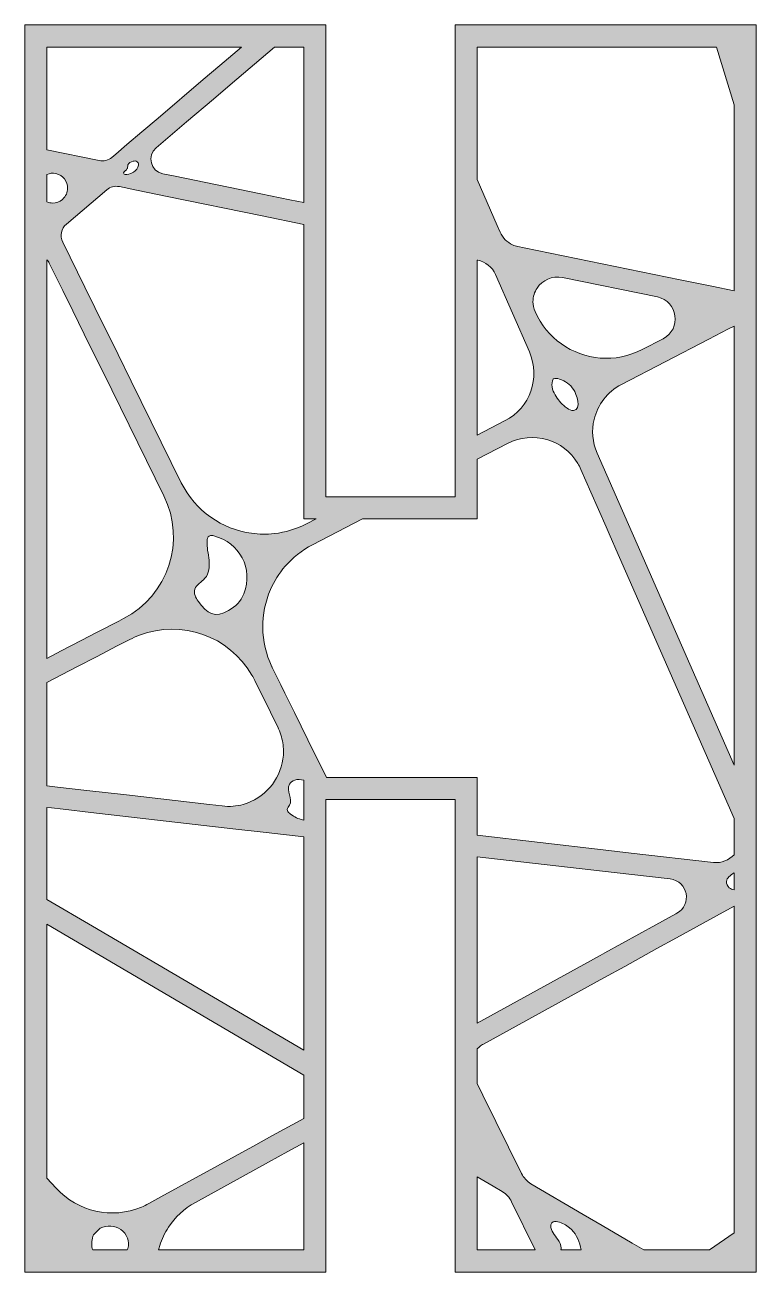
# Model space of a CAD drawing. Extents: x -1650 to 2650, y -4022 to 3022.
# Drawn here: x 2019.9 to 2280.1, y 1534.5 to 1978 of the extents above; entities that cross this region are included whole.
import ezdxf

# ---------------------------------------------------------------- set-up
doc = ezdxf.new("R2010")
doc.units = 0
doc.header["$MEASUREMENT"] = 0
doc.layers.add('Layer 1', color=7, linetype='Continuous')

msp = doc.modelspace()

# ---------------------------------------------------------------- hatches: boundary and pattern name
at = {"layer": 'Layer 1', "true_color": 0xf8ff53}
h = msp.add_hatch(color=51, dxfattribs=at)
h.dxf.hatch_style = 2
h.paths.add_polyline_path([(2173, 1978), (2173, 1810.24), (2126.99, 1810.24), (2126.99, 1978), (2019.92, 1978), (2019.92, 1534.49), (2126.99, 1534.49), (2126.99, 1702.55), (2173, 1702.55), (2173, 1534.49), (2280.08, 1534.49), (2280.08, 1978)])
edge = h.paths.add_edge_path()
edge.add_spline(control_points=[(2180.86, 1894.39), (2180.86, 1894.39), (2181.05, 1894.35), (2181.05, 1894.35), (2183.84, 1893.79), (2186.18, 1891.89), (2187.33, 1889.28), (2187.33, 1889.28), (2199.43, 1861.7), (2199.43, 1861.7), (2203.44, 1852.55), (2199.66, 1841.87), (2190.8, 1837.28), (2190.8, 1837.28), (2180.86, 1832.12), (2180.86, 1832.12), (2180.86, 1832.12), (2180.86, 1894.39), (2180.86, 1894.39)], knot_values=[0, 0, 0, 0, 1, 1, 1, 2, 2, 2, 3, 3, 3, 4, 4, 4, 5, 5, 5, 6, 6, 6, 6], degree=3, periodic=1)
edge = h.paths.add_edge_path()
edge.add_spline(control_points=[(2200.69, 1879.58), (2200.69, 1881.34), (2201.24, 1883.01), (2202.18, 1884.42), (2204.04, 1887.21), (2207.45, 1888.94), (2211.25, 1888.16), (2211.25, 1888.16), (2244.96, 1881.25), (2244.96, 1881.25), (2252.29, 1879.75), (2253.65, 1869.87), (2247.02, 1866.43), (2247.02, 1866.43), (2239.58, 1862.57), (2239.58, 1862.57), (2230.01, 1857.61), (2218.95, 1858.78), (2210.79, 1864.57), (2206.83, 1867.36), (2203.55, 1871.25), (2201.45, 1876.04), (2200.93, 1877.22), (2200.69, 1878.42), (2200.69, 1879.58)], knot_values=[0, 0, 0, 0, 1, 1, 1, 2, 2, 2, 3, 3, 3, 4, 4, 4, 5, 5, 5, 6, 6, 6, 7, 7, 7, 8, 8, 8, 8], degree=3, periodic=1)
edge = h.paths.add_edge_path()
edge.add_spline(control_points=[(2210.15, 1852.08), (2212.19, 1851.47), (2214, 1850.13), (2215.17, 1848.35), (2216.09, 1846.95), (2218.29, 1841.08), (2215.11, 1840.87), (2214.29, 1840.82), (2213.53, 1841.25), (2212.86, 1841.72), (2212.64, 1841.89), (2212.42, 1842.05), (2212.2, 1842.23), (2210.73, 1843.39), (2209.49, 1844.84), (2208.57, 1846.47), (2207.62, 1848.18), (2207.01, 1850.3), (2207.85, 1852.07), (2207.87, 1852.08), (2207.89, 1852.09), (2207.91, 1852.09), (2208.6, 1852.41), (2209.42, 1852.3), (2210.15, 1852.08)], knot_values=[0, 0, 0, 0, 1, 1, 1, 2, 2, 2, 3, 3, 3, 4, 4, 4, 5, 5, 5, 6, 6, 6, 7, 7, 7, 8, 8, 8, 8], degree=3, periodic=1)
edge = h.paths.add_edge_path()
edge.add_spline(control_points=[(2100.58, 1797.21), (2090.14, 1798.63), (2080.56, 1805.03), (2075.53, 1815.22), (2075.53, 1815.22), (2057.74, 1851.33), (2057.74, 1851.33), (2057.74, 1851.33), (2053.09, 1860.75), (2053.09, 1860.75), (2053.09, 1860.75), (2044.83, 1877.53), (2044.83, 1877.53), (2044.83, 1877.53), (2041.29, 1884.7), (2041.29, 1884.7), (2041.29, 1884.7), (2033.37, 1900.79), (2033.37, 1900.79), (2032.29, 1902.97), (2032.83, 1905.59), (2034.68, 1907.17), (2034.68, 1907.17), (2049.02, 1919.35), (2049.02, 1919.35), (2050.26, 1920.41), (2051.92, 1920.84), (2053.51, 1920.51), (2053.51, 1920.51), (2059.65, 1919.25), (2059.65, 1919.25), (2059.65, 1919.25), (2070.52, 1917.02), (2070.52, 1917.02), (2070.52, 1917.02), (2104.39, 1910.07), (2104.39, 1910.07), (2104.39, 1910.07), (2119.14, 1907.05), (2119.14, 1907.05), (2119.14, 1907.05), (2119.14, 1802.38), (2119.14, 1802.38), (2119.14, 1802.38), (2123.51, 1802.38), (2123.51, 1802.38), (2123.51, 1802.38), (2120.07, 1800.6), (2120.07, 1800.6), (2116.39, 1798.69), (2112.52, 1797.55), (2108.64, 1797.12), (2105.94, 1796.81), (2103.23, 1796.84), (2100.58, 1797.21)], knot_values=[0, 0, 0, 0, 1, 1, 1, 2, 2, 2, 3, 3, 3, 4, 4, 4, 5, 5, 5, 6, 6, 6, 7, 7, 7, 8, 8, 8, 9, 9, 9, 10, 10, 10, 11, 11, 11, 12, 12, 12, 13, 13, 13, 14, 14, 14, 15, 15, 15, 16, 16, 16, 17, 17, 17, 18, 18, 18, 18], degree=3, periodic=1)
edge = h.paths.add_edge_path()
edge.add_spline(control_points=[(2085.44, 1787.69), (2085.2, 1789.96), (2084.58, 1792.21), (2084.73, 1794.49), (2084.77, 1795.16), (2084.94, 1795.91), (2085.52, 1796.25), (2086, 1796.52), (2086.6, 1796.43), (2087.14, 1796.29), (2096.38, 1793.97), (2101.21, 1784.63), (2097.83, 1775.74), (2096.71, 1772.8), (2094.98, 1771.34), (2092.34, 1769.75), (2087.62, 1766.87), (2084.69, 1768.59), (2081.52, 1773.08), (2080.65, 1774.31), (2079.92, 1775.84), (2080.36, 1777.29), (2080.88, 1779.01), (2082.81, 1779.84), (2083.99, 1781.2), (2085.48, 1782.93), (2085.68, 1785.43), (2085.44, 1787.69)], knot_values=[0, 0, 0, 0, 1, 1, 1, 2, 2, 2, 3, 3, 3, 4, 4, 4, 5, 5, 5, 6, 6, 6, 7, 7, 7, 8, 8, 8, 9, 9, 9, 9], degree=3, periodic=1)
edge = h.paths.add_edge_path()
edge.add_spline(control_points=[(2056.57, 1928.28), (2056.81, 1929.01), (2057.64, 1929.34), (2058.4, 1929.52), (2058.54, 1929.55), (2058.69, 1929.58), (2058.84, 1929.6), (2059.07, 1929.63), (2059.32, 1929.63), (2059.54, 1929.54), (2060.1, 1929.34), (2060.42, 1928.7), (2060.36, 1928.1), (2060.36, 1928.1), (2060.36, 1928.09), (2060.36, 1928.09), (2060.28, 1927.12), (2059.27, 1926.15), (2058.5, 1925.62), (2058.29, 1925.47), (2057.93, 1925.29), (2057.53, 1925.13), (2056.68, 1924.79), (2055.63, 1924.55), (2055.18, 1924.94), (2055.07, 1925.05), (2055.03, 1925.21), (2055.04, 1925.37), (2055.11, 1926.04), (2056.03, 1926.28), (2056.35, 1926.89), (2056.39, 1926.98), (2056.42, 1927.07), (2056.43, 1927.16), (2056.52, 1927.52), (2056.46, 1927.92), (2056.57, 1928.28)], knot_values=[0, 0, 0, 0, 1, 1, 1, 2, 2, 2, 3, 3, 3, 4, 4, 4, 5, 5, 5, 6, 6, 6, 7, 7, 7, 8, 8, 8, 9, 9, 9, 10, 10, 10, 11, 11, 11, 12, 12, 12, 12], degree=3, periodic=1)
edge = h.paths.add_edge_path()
edge.add_spline(control_points=[(2119.14, 1970.14), (2119.14, 1970.14), (2119.14, 1914.82), (2119.14, 1914.82), (2119.14, 1914.82), (2114.15, 1915.84), (2114.15, 1915.84), (2114.15, 1915.84), (2103.86, 1917.95), (2103.86, 1917.95), (2103.86, 1917.95), (2072.8, 1924.32), (2072.8, 1924.32), (2072.8, 1924.32), (2068.98, 1925.1), (2068.98, 1925.1), (2064.66, 1925.99), (2063.25, 1931.46), (2066.61, 1934.32), (2066.61, 1934.32), (2077.42, 1943.51), (2077.42, 1943.51), (2077.42, 1943.51), (2086.97, 1951.64), (2086.97, 1951.64), (2086.97, 1951.64), (2092.93, 1956.7), (2092.93, 1956.7), (2092.93, 1956.7), (2108.73, 1970.14), (2108.73, 1970.14), (2108.73, 1970.14), (2119.14, 1970.14), (2119.14, 1970.14)], knot_values=[0, 0, 0, 0, 1, 1, 1, 2, 2, 2, 3, 3, 3, 4, 4, 4, 5, 5, 5, 6, 6, 6, 7, 7, 7, 8, 8, 8, 9, 9, 9, 10, 10, 10, 11, 11, 11, 11], degree=3, periodic=1)
edge = h.paths.add_edge_path()
edge.add_spline(control_points=[(2027.77, 1970.14), (2027.77, 1970.14), (2096.98, 1970.14), (2096.98, 1970.14), (2096.98, 1970.14), (2089.32, 1963.63), (2089.32, 1963.63), (2089.32, 1963.63), (2083.37, 1958.57), (2083.37, 1958.57), (2083.37, 1958.57), (2067.3, 1944.9), (2067.3, 1944.9), (2067.3, 1944.9), (2061.57, 1940.02), (2061.57, 1940.02), (2061.57, 1940.02), (2056.17, 1935.44), (2056.17, 1935.44), (2056.17, 1935.44), (2052.25, 1932.09), (2052.25, 1932.09), (2052.25, 1932.09), (2050.84, 1930.9), (2050.84, 1930.9), (2049.6, 1929.84), (2047.94, 1929.41), (2046.35, 1929.74), (2046.35, 1929.74), (2027.77, 1933.55), (2027.77, 1933.55), (2027.77, 1933.55), (2027.77, 1970.14), (2027.77, 1970.14)], knot_values=[0, 0, 0, 0, 1, 1, 1, 2, 2, 2, 3, 3, 3, 4, 4, 4, 5, 5, 5, 6, 6, 6, 7, 7, 7, 8, 8, 8, 9, 9, 9, 10, 10, 10, 11, 11, 11, 11], degree=3, periodic=1)
edge = h.paths.add_edge_path()
edge.add_spline(control_points=[(2027.77, 1924.85), (2028.7, 1925.24), (2029.76, 1925.38), (2030.88, 1925.15), (2033.56, 1924.6), (2035.11, 1922.29), (2035.11, 1919.93), (2035.11, 1918.49), (2034.52, 1917.02), (2033.24, 1915.93), (2032.24, 1915.08), (2031.02, 1914.67), (2029.82, 1914.67), (2029.12, 1914.67), (2028.42, 1914.81), (2027.77, 1915.08), (2027.77, 1915.08), (2027.77, 1924.85), (2027.77, 1924.85)], knot_values=[0, 0, 0, 0, 1, 1, 1, 2, 2, 2, 3, 3, 3, 4, 4, 4, 5, 5, 5, 6, 6, 6, 6], degree=3, periodic=1)
edge = h.paths.add_edge_path()
edge.add_spline(control_points=[(2027.77, 1894.48), (2028.09, 1894.14), (2028.35, 1893.75), (2028.57, 1893.31), (2028.57, 1893.31), (2033.39, 1883.52), (2033.39, 1883.52), (2033.39, 1883.52), (2036.93, 1876.35), (2036.93, 1876.35), (2036.93, 1876.35), (2043.07, 1863.88), (2043.07, 1863.88), (2043.07, 1863.88), (2047.71, 1854.46), (2047.71, 1854.46), (2047.71, 1854.46), (2069.37, 1810.51), (2069.37, 1810.51), (2077.27, 1794.5), (2070.9, 1775.1), (2055.04, 1766.88), (2055.04, 1766.88), (2053.31, 1765.98), (2053.31, 1765.98), (2053.31, 1765.98), (2045.65, 1762.01), (2045.65, 1762.01), (2045.65, 1762.01), (2039.93, 1759.04), (2039.93, 1759.04), (2039.93, 1759.04), (2032.87, 1755.39), (2032.87, 1755.39), (2032.87, 1755.39), (2027.77, 1752.74), (2027.77, 1752.74), (2027.77, 1752.74), (2027.77, 1894.48), (2027.77, 1894.48)], knot_values=[0, 0, 0, 0, 1, 1, 1, 2, 2, 2, 3, 3, 3, 4, 4, 4, 5, 5, 5, 6, 6, 6, 7, 7, 7, 8, 8, 8, 9, 9, 9, 10, 10, 10, 11, 11, 11, 12, 12, 12, 13, 13, 13, 13], degree=3, periodic=1)
edge = h.paths.add_edge_path()
edge.add_spline(control_points=[(2027.77, 1744.17), (2027.77, 1744.17), (2038.39, 1749.67), (2038.39, 1749.67), (2038.39, 1749.67), (2045.43, 1753.33), (2045.43, 1753.33), (2045.43, 1753.33), (2052.79, 1757.14), (2052.79, 1757.14), (2052.79, 1757.14), (2057.22, 1759.43), (2057.22, 1759.43), (2058.35, 1760.02), (2059.5, 1760.53), (2060.66, 1760.97), (2075.57, 1766.67), (2092.6, 1760.74), (2100.67, 1746.81), (2101.06, 1746.16), (2101.41, 1745.49), (2101.75, 1744.81), (2101.75, 1744.81), (2103.5, 1741.25), (2103.5, 1741.25), (2103.5, 1741.25), (2105.61, 1736.99), (2105.61, 1736.99), (2105.61, 1736.99), (2108.98, 1730.16), (2108.98, 1730.16), (2108.98, 1730.16), (2109.87, 1728.35), (2109.87, 1728.35), (2110.78, 1726.49), (2111.37, 1724.6), (2111.67, 1722.71), (2111.99, 1720.76), (2111.99, 1718.82), (2111.71, 1716.94), (2110.63, 1709.42), (2105.13, 1702.91), (2097.61, 1700.81), (2095.27, 1700.16), (2092.73, 1699.93), (2090.07, 1700.24), (2090.07, 1700.24), (2085.54, 1700.76), (2085.54, 1700.76), (2085.54, 1700.76), (2056, 1704.15), (2056, 1704.15), (2056, 1704.15), (2041.99, 1705.76), (2041.99, 1705.76), (2041.99, 1705.76), (2031.54, 1706.96), (2031.54, 1706.96), (2031.54, 1706.96), (2027.77, 1707.39), (2027.77, 1707.39), (2027.77, 1707.39), (2027.77, 1744.17), (2027.77, 1744.17)], knot_values=[0, 0, 0, 0, 1, 1, 1, 2, 2, 2, 3, 3, 3, 4, 4, 4, 5, 5, 5, 6, 6, 6, 7, 7, 7, 8, 8, 8, 9, 9, 9, 10, 10, 10, 11, 11, 11, 12, 12, 12, 13, 13, 13, 14, 14, 14, 15, 15, 15, 16, 16, 16, 17, 17, 17, 18, 18, 18, 19, 19, 19, 20, 20, 20, 21, 21, 21, 21], degree=3, periodic=1)
edge = h.paths.add_edge_path()
edge.add_spline(control_points=[(2056.51, 1542.87), (2056.45, 1542.69), (2056.39, 1542.51), (2056.31, 1542.35), (2056.31, 1542.35), (2044.05, 1542.35), (2044.05, 1542.35), (2043.99, 1542.52), (2043.94, 1542.7), (2043.89, 1542.88), (2043.49, 1544.49), (2043.65, 1546.26), (2044.37, 1547.78), (2044.37, 1547.78), (2046.71, 1550.11), (2046.71, 1550.11), (2049.06, 1551.11), (2051.93, 1551.02), (2054.05, 1549.59), (2056.17, 1548.15), (2057.33, 1545.3), (2056.51, 1542.87)], knot_values=[0, 0, 0, 0, 1, 1, 1, 2, 2, 2, 3, 3, 3, 4, 4, 4, 5, 5, 5, 6, 6, 6, 7, 7, 7, 7], degree=3, periodic=1)
edge = h.paths.add_edge_path()
edge.add_spline(control_points=[(2119.14, 1542.35), (2119.14, 1542.35), (2067.45, 1542.35), (2067.45, 1542.35), (2067.59, 1542.89), (2067.75, 1543.43), (2067.92, 1543.96), (2068.65, 1546.23), (2069.68, 1548.41), (2071.01, 1550.43), (2073.32, 1553.98), (2076.54, 1557.06), (2080.58, 1559.28), (2080.58, 1559.28), (2106.57, 1573.56), (2106.57, 1573.56), (2106.57, 1573.56), (2113.49, 1577.36), (2113.49, 1577.36), (2113.49, 1577.36), (2119.14, 1580.46), (2119.14, 1580.46), (2119.14, 1580.46), (2119.14, 1542.35), (2119.14, 1542.35)], knot_values=[0, 0, 0, 0, 1, 1, 1, 2, 2, 2, 3, 3, 3, 4, 4, 4, 5, 5, 5, 6, 6, 6, 7, 7, 7, 8, 8, 8, 8], degree=3, periodic=1)
edge = h.paths.add_edge_path()
edge.add_spline(control_points=[(2119.14, 1589.13), (2119.14, 1589.13), (2107.96, 1583), (2107.96, 1583), (2107.96, 1583), (2101.04, 1579.2), (2101.04, 1579.2), (2101.04, 1579.2), (2068.3, 1561.2), (2068.3, 1561.2), (2068.3, 1561.2), (2063.98, 1558.84), (2063.98, 1558.84), (2063.13, 1558.37), (2062.25, 1557.94), (2061.36, 1557.58), (2050.94, 1553.24), (2038.77, 1555.83), (2031.04, 1564.34), (2031.04, 1564.34), (2027.77, 1567.94), (2027.77, 1567.94), (2027.77, 1567.94), (2027.77, 1658.19), (2027.77, 1658.19), (2027.77, 1658.19), (2046.65, 1647.11), (2046.65, 1647.11), (2046.65, 1647.11), (2119.14, 1604.55), (2119.14, 1604.55), (2119.14, 1604.55), (2119.14, 1589.13), (2119.14, 1589.13)], knot_values=[0, 0, 0, 0, 1, 1, 1, 2, 2, 2, 3, 3, 3, 4, 4, 4, 5, 5, 5, 6, 6, 6, 7, 7, 7, 8, 8, 8, 9, 9, 9, 10, 10, 10, 11, 11, 11, 11], degree=3, periodic=1)
h.paths.add_polyline_path([(2119.14, 1613.37), (2044.02, 1657.48), (2027.77, 1667.02), (2027.77, 1699.73), (2029.35, 1699.55), (2033.53, 1699.07), (2043.35, 1697.94), (2093.85, 1692.14), (2105.74, 1690.78), (2119.13, 1689.24), (2119.14, 1689.24)])
edge = h.paths.add_edge_path()
edge.add_spline(control_points=[(2119.14, 1695.24), (2118.84, 1695.28), (2118.52, 1695.35), (2118.19, 1695.45), (2116.65, 1695.89), (2115.22, 1696.67), (2114.01, 1697.7), (2113.61, 1698.04), (2113.22, 1698.47), (2113.23, 1698.98), (2113.23, 1699.58), (2113.77, 1700.02), (2114.08, 1700.54), (2115.43, 1702.69), (2112.8, 1705.72), (2114.02, 1707.95), (2114.41, 1708.66), (2115.13, 1709.13), (2115.9, 1709.4), (2116.94, 1709.76), (2118.09, 1709.75), (2119.14, 1709.4), (2119.14, 1709.4), (2119.14, 1695.24), (2119.14, 1695.24)], knot_values=[0, 0, 0, 0, 1, 1, 1, 2, 2, 2, 3, 3, 3, 4, 4, 4, 5, 5, 5, 6, 6, 6, 7, 7, 7, 8, 8, 8, 8], degree=3, periodic=1)
edge = h.paths.add_edge_path()
edge.add_spline(control_points=[(2180.86, 1542.35), (2180.86, 1542.35), (2180.86, 1568.32), (2180.86, 1568.32), (2180.86, 1568.32), (2186.51, 1565), (2186.51, 1565), (2186.51, 1565), (2189.73, 1563.11), (2189.73, 1563.11), (2191.17, 1562.26), (2192.33, 1561), (2193.08, 1559.5), (2193.08, 1559.5), (2201.53, 1542.35), (2201.53, 1542.35), (2201.53, 1542.35), (2180.86, 1542.35), (2180.86, 1542.35)], knot_values=[0, 0, 0, 0, 1, 1, 1, 2, 2, 2, 3, 3, 3, 4, 4, 4, 5, 5, 5, 6, 6, 6, 6], degree=3, periodic=1)
edge = h.paths.add_edge_path()
edge.add_spline(control_points=[(2210.66, 1542.35), (2210.7, 1542.58), (2210.73, 1542.81), (2210.73, 1543.03), (2210.76, 1544.16), (2210.21, 1545.15), (2209.53, 1546.1), (2208.42, 1547.66), (2206.96, 1549.12), (2207.07, 1550.96), (2207.09, 1551.35), (2207.19, 1551.75), (2207.45, 1552.03), (2207.94, 1552.56), (2208.79, 1552.52), (2209.49, 1552.35), (2211.12, 1551.98), (2212.53, 1551.24), (2213.7, 1550.25), (2215.72, 1548.54), (2217.06, 1546.07), (2217.61, 1543.4), (2217.68, 1543.06), (2217.74, 1542.7), (2217.79, 1542.35), (2217.79, 1542.35), (2210.66, 1542.35), (2210.66, 1542.35)], knot_values=[0, 0, 0, 0, 1, 1, 1, 2, 2, 2, 3, 3, 3, 4, 4, 4, 5, 5, 5, 6, 6, 6, 7, 7, 7, 8, 8, 8, 9, 9, 9, 9], degree=3, periodic=1)
edge = h.paths.add_edge_path()
edge.add_spline(control_points=[(2272.23, 1548.43), (2272.23, 1548.43), (2263.46, 1542.35), (2263.46, 1542.35), (2263.46, 1542.35), (2240.11, 1542.35), (2240.11, 1542.35), (2240.11, 1542.35), (2235.95, 1544.79), (2235.95, 1544.79), (2235.95, 1544.79), (2225.31, 1551.04), (2225.31, 1551.04), (2225.31, 1551.04), (2218.53, 1555.02), (2218.53, 1555.02), (2218.53, 1555.02), (2199.98, 1565.91), (2199.98, 1565.91), (2198.53, 1566.76), (2197.37, 1568.02), (2196.62, 1569.52), (2196.62, 1569.52), (2182.87, 1597.44), (2182.87, 1597.44), (2182.87, 1597.44), (2180.86, 1601.51), (2180.86, 1601.51), (2180.86, 1601.51), (2180.86, 1613.84), (2180.86, 1613.84), (2181.13, 1614.15), (2181.43, 1614.43), (2181.75, 1614.68), (2182.15, 1615.02), (2182.59, 1615.32), (2183.06, 1615.58), (2183.06, 1615.58), (2225.87, 1639.09), (2225.87, 1639.09), (2225.87, 1639.09), (2233.35, 1643.2), (2233.35, 1643.2), (2233.35, 1643.2), (2244.81, 1649.5), (2244.81, 1649.5), (2244.81, 1649.5), (2251.81, 1653.35), (2251.81, 1653.35), (2251.81, 1653.35), (2266.01, 1661.15), (2266.01, 1661.15), (2266.01, 1661.15), (2272.23, 1664.56), (2272.23, 1664.56), (2272.23, 1664.56), (2272.23, 1548.43), (2272.23, 1548.43)], knot_values=[0, 0, 0, 0, 1, 1, 1, 2, 2, 2, 3, 3, 3, 4, 4, 4, 5, 5, 5, 6, 6, 6, 7, 7, 7, 8, 8, 8, 9, 9, 9, 10, 10, 10, 11, 11, 11, 12, 12, 12, 13, 13, 13, 14, 14, 14, 15, 15, 15, 16, 16, 16, 17, 17, 17, 18, 18, 18, 19, 19, 19, 19], degree=3, periodic=1)
edge = h.paths.add_edge_path()
edge.add_spline(control_points=[(2244.46, 1658), (2244.46, 1658), (2226.29, 1648.02), (2226.29, 1648.02), (2226.29, 1648.02), (2224.6, 1647.09), (2224.6, 1647.09), (2224.6, 1647.09), (2218.8, 1643.91), (2218.8, 1643.91), (2218.8, 1643.91), (2180.86, 1623.06), (2180.86, 1623.06), (2180.86, 1623.06), (2180.86, 1682.16), (2180.86, 1682.16), (2180.86, 1682.16), (2229.58, 1676.56), (2229.58, 1676.56), (2229.58, 1676.56), (2249.51, 1674.28), (2249.51, 1674.28), (2255.82, 1673.55), (2257.47, 1665.15), (2251.9, 1662.09), (2251.9, 1662.09), (2251.57, 1661.91), (2251.57, 1661.91), (2251.57, 1661.91), (2244.46, 1658), (2244.46, 1658)], knot_values=[0, 0, 0, 0, 1, 1, 1, 2, 2, 2, 3, 3, 3, 4, 4, 4, 5, 5, 5, 6, 6, 6, 7, 7, 7, 8, 8, 8, 9, 9, 9, 10, 10, 10, 10], degree=3, periodic=1)
edge = h.paths.add_edge_path()
edge.add_spline(control_points=[(2272.23, 1670.42), (2271.65, 1670.5), (2271.08, 1670.75), (2270.55, 1671.19), (2269.91, 1671.71), (2269.49, 1672.54), (2269.56, 1673.36), (2269.68, 1674.72), (2270.95, 1675.65), (2272.11, 1676.35), (2272.15, 1676.37), (2272.19, 1676.4), (2272.23, 1676.42), (2272.23, 1676.42), (2272.23, 1670.42), (2272.23, 1670.42)], knot_values=[0, 0, 0, 0, 1, 1, 1, 2, 2, 2, 3, 3, 3, 4, 4, 4, 5, 5, 5, 5], degree=3, periodic=1)
edge = h.paths.add_edge_path()
edge.add_spline(control_points=[(2272.23, 1682.92), (2270.48, 1680.99), (2267.84, 1679.84), (2264.88, 1680.18), (2264.88, 1680.18), (2235.69, 1683.52), (2235.69, 1683.52), (2235.69, 1683.52), (2225.63, 1684.68), (2225.63, 1684.68), (2225.63, 1684.68), (2180.86, 1689.82), (2180.86, 1689.82), (2180.86, 1689.82), (2180.86, 1710.41), (2180.86, 1710.41), (2180.86, 1710.41), (2127.19, 1710.41), (2127.19, 1710.41), (2127.19, 1710.41), (2120.63, 1723.72), (2120.63, 1723.72), (2120.63, 1723.72), (2115.8, 1733.51), (2115.8, 1733.51), (2115.8, 1733.51), (2112.44, 1740.34), (2112.44, 1740.34), (2112.44, 1740.34), (2110.98, 1743.29), (2110.98, 1743.29), (2110.98, 1743.29), (2107.92, 1749.52), (2107.92, 1749.52), (2107.88, 1749.6), (2107.84, 1749.68), (2107.8, 1749.76), (2103.47, 1758.72), (2103.58, 1768.7), (2107.3, 1777.19), (2108.61, 1780.19), (2110.37, 1782.99), (2112.54, 1785.5), (2115.18, 1788.56), (2118.44, 1791.18), (2122.25, 1793.15), (2122.25, 1793.15), (2140.05, 1802.38), (2140.05, 1802.38), (2140.05, 1802.38), (2180.86, 1802.38), (2180.86, 1802.38), (2180.86, 1802.38), (2180.86, 1823.54), (2180.86, 1823.54), (2180.86, 1823.54), (2191.68, 1829.16), (2191.68, 1829.16), (2200.69, 1833.82), (2211.6, 1830.55), (2216.65, 1822.08), (2217.05, 1821.4), (2217.42, 1820.7), (2217.74, 1819.96), (2217.74, 1819.96), (2221.3, 1811.85), (2221.3, 1811.85), (2221.3, 1811.85), (2226.74, 1799.46), (2226.74, 1799.46), (2226.74, 1799.46), (2227.82, 1796.98), (2227.82, 1796.98), (2227.82, 1796.98), (2231.04, 1789.65), (2231.04, 1789.65), (2231.04, 1789.65), (2231.52, 1788.55), (2231.52, 1788.55), (2231.52, 1788.55), (2272.23, 1695.78), (2272.23, 1695.78), (2272.23, 1695.78), (2272.23, 1682.92), (2272.23, 1682.92)], knot_values=[0, 0, 0, 0, 1, 1, 1, 2, 2, 2, 3, 3, 3, 4, 4, 4, 5, 5, 5, 6, 6, 6, 7, 7, 7, 8, 8, 8, 9, 9, 9, 10, 10, 10, 11, 11, 11, 12, 12, 12, 13, 13, 13, 14, 14, 14, 15, 15, 15, 16, 16, 16, 17, 17, 17, 18, 18, 18, 19, 19, 19, 20, 20, 20, 21, 21, 21, 22, 22, 22, 23, 23, 23, 24, 24, 24, 25, 25, 25, 26, 26, 26, 27, 27, 27, 28, 28, 28, 28], degree=3, periodic=1)
edge = h.paths.add_edge_path()
edge.add_spline(control_points=[(2272.23, 1714.72), (2272.23, 1714.72), (2237.72, 1793.36), (2237.72, 1793.36), (2237.72, 1793.36), (2234.67, 1800.34), (2234.67, 1800.34), (2234.67, 1800.34), (2223.52, 1825.72), (2223.52, 1825.72), (2221.81, 1829.64), (2221.52, 1833.83), (2222.45, 1837.71), (2223.68, 1842.89), (2227.08, 1847.51), (2232.15, 1850.14), (2232.15, 1850.14), (2263.28, 1866.29), (2263.28, 1866.29), (2263.28, 1866.29), (2270.04, 1869.79), (2270.04, 1869.79), (2270.04, 1869.79), (2272.23, 1870.93), (2272.23, 1870.93), (2272.23, 1870.93), (2272.23, 1714.72), (2272.23, 1714.72)], knot_values=[0, 0, 0, 0, 1, 1, 1, 2, 2, 2, 3, 3, 3, 4, 4, 4, 5, 5, 5, 6, 6, 6, 7, 7, 7, 8, 8, 8, 9, 9, 9, 9], degree=3, periodic=1)
edge = h.paths.add_edge_path()
edge.add_spline(control_points=[(2272.23, 1883.43), (2272.23, 1883.43), (2264.36, 1885.05), (2264.36, 1885.05), (2264.36, 1885.05), (2253.1, 1887.35), (2253.1, 1887.35), (2253.1, 1887.35), (2197.51, 1898.75), (2197.51, 1898.75), (2197.51, 1898.75), (2195.34, 1899.2), (2195.34, 1899.2), (2194.68, 1899.33), (2194.05, 1899.54), (2193.45, 1899.81), (2191.51, 1900.7), (2189.94, 1902.27), (2189.07, 1904.27), (2189.07, 1904.27), (2188.01, 1906.69), (2188.01, 1906.69), (2188.01, 1906.69), (2180.86, 1922.98), (2180.86, 1922.98), (2180.86, 1922.98), (2180.86, 1970.14), (2180.86, 1970.14), (2180.86, 1970.14), (2266.05, 1970.14), (2266.05, 1970.14), (2266.05, 1970.14), (2272.23, 1949.53), (2272.23, 1949.53), (2272.23, 1949.53), (2272.23, 1883.43), (2272.23, 1883.43)], knot_values=[0, 0, 0, 0, 1, 1, 1, 2, 2, 2, 3, 3, 3, 4, 4, 4, 5, 5, 5, 6, 6, 6, 7, 7, 7, 8, 8, 8, 9, 9, 9, 10, 10, 10, 11, 11, 11, 12, 12, 12, 12], degree=3, periodic=1)

# ---------------------------------------------------------------- linework, layer by layer
at = {"layer": 'Layer 1', "lineweight": 0}
for points in [[(2173, 1978), (2173, 1810.24), (2126.99, 1810.24), (2126.99, 1978), (2019.92, 1978), (2019.92, 1534.49), (2126.99, 1534.49), (2126.99, 1702.55), (2173, 1702.55), (2173, 1534.49), (2280.08, 1534.49), (2280.08, 1978), (2173, 1978)], [(2119.14, 1613.37), (2044.02, 1657.48), (2027.77, 1667.02), (2027.77, 1699.73), (2029.35, 1699.55), (2033.53, 1699.07), (2043.35, 1697.94), (2093.85, 1692.14), (2105.74, 1690.78), (2119.13, 1689.24), (2119.14, 1689.24), (2119.14, 1613.37)]]:
    msp.add_lwpolyline(points, dxfattribs=at)
for points, knots in [([(2027.77, 1970.14), (2027.77, 1970.14), (2096.98, 1970.14), (2096.98, 1970.14), (2096.98, 1970.14), (2089.32, 1963.63), (2089.32, 1963.63), (2089.32, 1963.63), (2083.37, 1958.57), (2083.37, 1958.57), (2083.37, 1958.57), (2067.3, 1944.9), (2067.3, 1944.9), (2067.3, 1944.9), (2061.57, 1940.02), (2061.57, 1940.02), (2061.57, 1940.02), (2056.17, 1935.44), (2056.17, 1935.44), (2056.17, 1935.44), (2052.25, 1932.09), (2052.25, 1932.09), (2052.25, 1932.09), (2050.84, 1930.9), (2050.84, 1930.9), (2049.6, 1929.84), (2047.94, 1929.41), (2046.35, 1929.74), (2046.35, 1929.74), (2027.77, 1933.55), (2027.77, 1933.55), (2027.77, 1933.55), (2027.77, 1970.14), (2027.77, 1970.14)], [0, 0, 0, 0, 1, 1, 1, 2, 2, 2, 3, 3, 3, 4, 4, 4, 5, 5, 5, 6, 6, 6, 7, 7, 7, 8, 8, 8, 9, 9, 9, 10, 10, 10, 11, 11, 11, 11]), ([(2119.14, 1970.14), (2119.14, 1970.14), (2119.14, 1914.82), (2119.14, 1914.82), (2119.14, 1914.82), (2114.15, 1915.84), (2114.15, 1915.84), (2114.15, 1915.84), (2103.86, 1917.95), (2103.86, 1917.95), (2103.86, 1917.95), (2072.8, 1924.32), (2072.8, 1924.32), (2072.8, 1924.32), (2068.98, 1925.1), (2068.98, 1925.1), (2064.66, 1925.99), (2063.25, 1931.46), (2066.61, 1934.32), (2066.61, 1934.32), (2077.42, 1943.51), (2077.42, 1943.51), (2077.42, 1943.51), (2086.97, 1951.64), (2086.97, 1951.64), (2086.97, 1951.64), (2092.93, 1956.7), (2092.93, 1956.7), (2092.93, 1956.7), (2108.73, 1970.14), (2108.73, 1970.14), (2108.73, 1970.14), (2119.14, 1970.14), (2119.14, 1970.14)], [0, 0, 0, 0, 1, 1, 1, 2, 2, 2, 3, 3, 3, 4, 4, 4, 5, 5, 5, 6, 6, 6, 7, 7, 7, 8, 8, 8, 9, 9, 9, 10, 10, 10, 11, 11, 11, 11]), ([(2272.23, 1883.43), (2272.23, 1883.43), (2264.36, 1885.05), (2264.36, 1885.05), (2264.36, 1885.05), (2253.1, 1887.35), (2253.1, 1887.35), (2253.1, 1887.35), (2197.51, 1898.75), (2197.51, 1898.75), (2197.51, 1898.75), (2195.34, 1899.2), (2195.34, 1899.2), (2194.68, 1899.33), (2194.05, 1899.54), (2193.45, 1899.81), (2191.51, 1900.7), (2189.94, 1902.27), (2189.07, 1904.27), (2189.07, 1904.27), (2188.01, 1906.69), (2188.01, 1906.69), (2188.01, 1906.69), (2180.86, 1922.98), (2180.86, 1922.98), (2180.86, 1922.98), (2180.86, 1970.14), (2180.86, 1970.14), (2180.86, 1970.14), (2266.05, 1970.14), (2266.05, 1970.14), (2266.05, 1970.14), (2272.23, 1949.53), (2272.23, 1949.53), (2272.23, 1949.53), (2272.23, 1883.43), (2272.23, 1883.43)], [0, 0, 0, 0, 1, 1, 1, 2, 2, 2, 3, 3, 3, 4, 4, 4, 5, 5, 5, 6, 6, 6, 7, 7, 7, 8, 8, 8, 9, 9, 9, 10, 10, 10, 11, 11, 11, 12, 12, 12, 12]), ([(2056.57, 1928.28), (2056.81, 1929.01), (2057.64, 1929.34), (2058.4, 1929.52), (2058.54, 1929.55), (2058.69, 1929.58), (2058.84, 1929.6), (2059.07, 1929.63), (2059.32, 1929.63), (2059.54, 1929.54), (2060.1, 1929.34), (2060.42, 1928.7), (2060.36, 1928.1), (2060.36, 1928.1), (2060.36, 1928.09), (2060.36, 1928.09), (2060.28, 1927.12), (2059.27, 1926.15), (2058.5, 1925.62), (2058.29, 1925.47), (2057.93, 1925.29), (2057.53, 1925.13), (2056.68, 1924.79), (2055.63, 1924.55), (2055.18, 1924.94), (2055.07, 1925.05), (2055.03, 1925.21), (2055.04, 1925.37), (2055.11, 1926.04), (2056.03, 1926.28), (2056.35, 1926.89), (2056.39, 1926.98), (2056.42, 1927.07), (2056.43, 1927.16), (2056.52, 1927.52), (2056.46, 1927.92), (2056.57, 1928.28)], [0, 0, 0, 0, 1, 1, 1, 2, 2, 2, 3, 3, 3, 4, 4, 4, 5, 5, 5, 6, 6, 6, 7, 7, 7, 8, 8, 8, 9, 9, 9, 10, 10, 10, 11, 11, 11, 12, 12, 12, 12]), ([(2027.77, 1924.85), (2028.7, 1925.24), (2029.76, 1925.38), (2030.88, 1925.15), (2033.56, 1924.6), (2035.11, 1922.29), (2035.11, 1919.93), (2035.11, 1918.49), (2034.52, 1917.02), (2033.24, 1915.93), (2032.24, 1915.08), (2031.02, 1914.67), (2029.82, 1914.67), (2029.12, 1914.67), (2028.42, 1914.81), (2027.77, 1915.08), (2027.77, 1915.08), (2027.77, 1924.85), (2027.77, 1924.85)], [0, 0, 0, 0, 1, 1, 1, 2, 2, 2, 3, 3, 3, 4, 4, 4, 5, 5, 5, 6, 6, 6, 6]), ([(2100.58, 1797.21), (2090.14, 1798.63), (2080.56, 1805.03), (2075.53, 1815.22), (2075.53, 1815.22), (2057.74, 1851.33), (2057.74, 1851.33), (2057.74, 1851.33), (2053.09, 1860.75), (2053.09, 1860.75), (2053.09, 1860.75), (2044.83, 1877.53), (2044.83, 1877.53), (2044.83, 1877.53), (2041.29, 1884.7), (2041.29, 1884.7), (2041.29, 1884.7), (2033.37, 1900.79), (2033.37, 1900.79), (2032.29, 1902.97), (2032.83, 1905.59), (2034.68, 1907.17), (2034.68, 1907.17), (2049.02, 1919.35), (2049.02, 1919.35), (2050.26, 1920.41), (2051.92, 1920.84), (2053.51, 1920.51), (2053.51, 1920.51), (2059.65, 1919.25), (2059.65, 1919.25), (2059.65, 1919.25), (2070.52, 1917.02), (2070.52, 1917.02), (2070.52, 1917.02), (2104.39, 1910.07), (2104.39, 1910.07), (2104.39, 1910.07), (2119.14, 1907.05), (2119.14, 1907.05), (2119.14, 1907.05), (2119.14, 1802.38), (2119.14, 1802.38), (2119.14, 1802.38), (2123.51, 1802.38), (2123.51, 1802.38), (2123.51, 1802.38), (2120.07, 1800.6), (2120.07, 1800.6), (2116.39, 1798.69), (2112.52, 1797.55), (2108.64, 1797.12), (2105.94, 1796.81), (2103.23, 1796.84), (2100.58, 1797.21)], [0, 0, 0, 0, 1, 1, 1, 2, 2, 2, 3, 3, 3, 4, 4, 4, 5, 5, 5, 6, 6, 6, 7, 7, 7, 8, 8, 8, 9, 9, 9, 10, 10, 10, 11, 11, 11, 12, 12, 12, 13, 13, 13, 14, 14, 14, 15, 15, 15, 16, 16, 16, 17, 17, 17, 18, 18, 18, 18]), ([(2027.77, 1894.48), (2028.09, 1894.14), (2028.35, 1893.75), (2028.57, 1893.31), (2028.57, 1893.31), (2033.39, 1883.52), (2033.39, 1883.52), (2033.39, 1883.52), (2036.93, 1876.35), (2036.93, 1876.35), (2036.93, 1876.35), (2043.07, 1863.88), (2043.07, 1863.88), (2043.07, 1863.88), (2047.71, 1854.46), (2047.71, 1854.46), (2047.71, 1854.46), (2069.37, 1810.51), (2069.37, 1810.51), (2077.27, 1794.5), (2070.9, 1775.1), (2055.04, 1766.88), (2055.04, 1766.88), (2053.31, 1765.98), (2053.31, 1765.98), (2053.31, 1765.98), (2045.65, 1762.01), (2045.65, 1762.01), (2045.65, 1762.01), (2039.93, 1759.04), (2039.93, 1759.04), (2039.93, 1759.04), (2032.87, 1755.39), (2032.87, 1755.39), (2032.87, 1755.39), (2027.77, 1752.74), (2027.77, 1752.74), (2027.77, 1752.74), (2027.77, 1894.48), (2027.77, 1894.48)], [0, 0, 0, 0, 1, 1, 1, 2, 2, 2, 3, 3, 3, 4, 4, 4, 5, 5, 5, 6, 6, 6, 7, 7, 7, 8, 8, 8, 9, 9, 9, 10, 10, 10, 11, 11, 11, 12, 12, 12, 13, 13, 13, 13]), ([(2180.86, 1894.39), (2180.86, 1894.39), (2181.05, 1894.35), (2181.05, 1894.35), (2183.84, 1893.79), (2186.18, 1891.89), (2187.33, 1889.28), (2187.33, 1889.28), (2199.43, 1861.7), (2199.43, 1861.7), (2203.44, 1852.55), (2199.66, 1841.87), (2190.8, 1837.28), (2190.8, 1837.28), (2180.86, 1832.12), (2180.86, 1832.12), (2180.86, 1832.12), (2180.86, 1894.39), (2180.86, 1894.39)], [0, 0, 0, 0, 1, 1, 1, 2, 2, 2, 3, 3, 3, 4, 4, 4, 5, 5, 5, 6, 6, 6, 6]), ([(2200.69, 1879.58), (2200.69, 1881.34), (2201.24, 1883.01), (2202.18, 1884.42), (2204.04, 1887.21), (2207.45, 1888.94), (2211.25, 1888.16), (2211.25, 1888.16), (2244.96, 1881.25), (2244.96, 1881.25), (2252.29, 1879.75), (2253.65, 1869.87), (2247.02, 1866.43), (2247.02, 1866.43), (2239.58, 1862.57), (2239.58, 1862.57), (2230.01, 1857.61), (2218.95, 1858.78), (2210.79, 1864.57), (2206.83, 1867.36), (2203.55, 1871.25), (2201.45, 1876.04), (2200.93, 1877.22), (2200.69, 1878.42), (2200.69, 1879.58)], [0, 0, 0, 0, 1, 1, 1, 2, 2, 2, 3, 3, 3, 4, 4, 4, 5, 5, 5, 6, 6, 6, 7, 7, 7, 8, 8, 8, 8]), ([(2272.23, 1714.72), (2272.23, 1714.72), (2237.72, 1793.36), (2237.72, 1793.36), (2237.72, 1793.36), (2234.67, 1800.34), (2234.67, 1800.34), (2234.67, 1800.34), (2223.52, 1825.72), (2223.52, 1825.72), (2221.81, 1829.64), (2221.52, 1833.83), (2222.45, 1837.71), (2223.68, 1842.89), (2227.08, 1847.51), (2232.15, 1850.14), (2232.15, 1850.14), (2263.28, 1866.29), (2263.28, 1866.29), (2263.28, 1866.29), (2270.04, 1869.79), (2270.04, 1869.79), (2270.04, 1869.79), (2272.23, 1870.93), (2272.23, 1870.93), (2272.23, 1870.93), (2272.23, 1714.72), (2272.23, 1714.72)], [0, 0, 0, 0, 1, 1, 1, 2, 2, 2, 3, 3, 3, 4, 4, 4, 5, 5, 5, 6, 6, 6, 7, 7, 7, 8, 8, 8, 9, 9, 9, 9]), ([(2210.15, 1852.08), (2212.19, 1851.47), (2214, 1850.13), (2215.17, 1848.35), (2216.09, 1846.95), (2218.29, 1841.08), (2215.11, 1840.87), (2214.29, 1840.82), (2213.53, 1841.25), (2212.86, 1841.72), (2212.64, 1841.89), (2212.42, 1842.05), (2212.2, 1842.23), (2210.73, 1843.39), (2209.49, 1844.84), (2208.57, 1846.47), (2207.62, 1848.18), (2207.01, 1850.3), (2207.85, 1852.07), (2207.87, 1852.08), (2207.89, 1852.09), (2207.91, 1852.09), (2208.6, 1852.41), (2209.42, 1852.3), (2210.15, 1852.08)], [0, 0, 0, 0, 1, 1, 1, 2, 2, 2, 3, 3, 3, 4, 4, 4, 5, 5, 5, 6, 6, 6, 7, 7, 7, 8, 8, 8, 8]), ([(2272.23, 1682.92), (2270.48, 1680.99), (2267.84, 1679.84), (2264.88, 1680.18), (2264.88, 1680.18), (2235.69, 1683.52), (2235.69, 1683.52), (2235.69, 1683.52), (2225.63, 1684.68), (2225.63, 1684.68), (2225.63, 1684.68), (2180.86, 1689.82), (2180.86, 1689.82), (2180.86, 1689.82), (2180.86, 1710.41), (2180.86, 1710.41), (2180.86, 1710.41), (2127.19, 1710.41), (2127.19, 1710.41), (2127.19, 1710.41), (2120.63, 1723.72), (2120.63, 1723.72), (2120.63, 1723.72), (2115.8, 1733.51), (2115.8, 1733.51), (2115.8, 1733.51), (2112.44, 1740.34), (2112.44, 1740.34), (2112.44, 1740.34), (2110.98, 1743.29), (2110.98, 1743.29), (2110.98, 1743.29), (2107.92, 1749.52), (2107.92, 1749.52), (2107.88, 1749.6), (2107.84, 1749.68), (2107.8, 1749.76), (2103.47, 1758.72), (2103.58, 1768.7), (2107.3, 1777.19), (2108.61, 1780.19), (2110.37, 1782.99), (2112.54, 1785.5), (2115.18, 1788.56), (2118.44, 1791.18), (2122.25, 1793.15), (2122.25, 1793.15), (2140.05, 1802.38), (2140.05, 1802.38), (2140.05, 1802.38), (2180.86, 1802.38), (2180.86, 1802.38), (2180.86, 1802.38), (2180.86, 1823.54), (2180.86, 1823.54), (2180.86, 1823.54), (2191.68, 1829.16), (2191.68, 1829.16), (2200.69, 1833.82), (2211.6, 1830.55), (2216.65, 1822.08), (2217.05, 1821.4), (2217.42, 1820.7), (2217.74, 1819.96), (2217.74, 1819.96), (2221.3, 1811.85), (2221.3, 1811.85), (2221.3, 1811.85), (2226.74, 1799.46), (2226.74, 1799.46), (2226.74, 1799.46), (2227.82, 1796.98), (2227.82, 1796.98), (2227.82, 1796.98), (2231.04, 1789.65), (2231.04, 1789.65), (2231.04, 1789.65), (2231.52, 1788.55), (2231.52, 1788.55), (2231.52, 1788.55), (2272.23, 1695.78), (2272.23, 1695.78), (2272.23, 1695.78), (2272.23, 1682.92), (2272.23, 1682.92)], [0, 0, 0, 0, 1, 1, 1, 2, 2, 2, 3, 3, 3, 4, 4, 4, 5, 5, 5, 6, 6, 6, 7, 7, 7, 8, 8, 8, 9, 9, 9, 10, 10, 10, 11, 11, 11, 12, 12, 12, 13, 13, 13, 14, 14, 14, 15, 15, 15, 16, 16, 16, 17, 17, 17, 18, 18, 18, 19, 19, 19, 20, 20, 20, 21, 21, 21, 22, 22, 22, 23, 23, 23, 24, 24, 24, 25, 25, 25, 26, 26, 26, 27, 27, 27, 28, 28, 28, 28]), ([(2085.44, 1787.69), (2085.2, 1789.96), (2084.58, 1792.21), (2084.73, 1794.49), (2084.77, 1795.16), (2084.94, 1795.91), (2085.52, 1796.25), (2086, 1796.52), (2086.6, 1796.43), (2087.14, 1796.29), (2096.38, 1793.97), (2101.21, 1784.63), (2097.83, 1775.74), (2096.71, 1772.8), (2094.98, 1771.34), (2092.34, 1769.75), (2087.62, 1766.87), (2084.69, 1768.59), (2081.52, 1773.08), (2080.65, 1774.31), (2079.92, 1775.84), (2080.36, 1777.29), (2080.88, 1779.01), (2082.81, 1779.84), (2083.99, 1781.2), (2085.48, 1782.93), (2085.68, 1785.43), (2085.44, 1787.69)], [0, 0, 0, 0, 1, 1, 1, 2, 2, 2, 3, 3, 3, 4, 4, 4, 5, 5, 5, 6, 6, 6, 7, 7, 7, 8, 8, 8, 9, 9, 9, 9]), ([(2027.77, 1744.17), (2027.77, 1744.17), (2038.39, 1749.67), (2038.39, 1749.67), (2038.39, 1749.67), (2045.43, 1753.33), (2045.43, 1753.33), (2045.43, 1753.33), (2052.79, 1757.14), (2052.79, 1757.14), (2052.79, 1757.14), (2057.22, 1759.43), (2057.22, 1759.43), (2058.35, 1760.02), (2059.5, 1760.53), (2060.66, 1760.97), (2075.57, 1766.67), (2092.6, 1760.74), (2100.67, 1746.81), (2101.06, 1746.16), (2101.41, 1745.49), (2101.75, 1744.81), (2101.75, 1744.81), (2103.5, 1741.25), (2103.5, 1741.25), (2103.5, 1741.25), (2105.61, 1736.99), (2105.61, 1736.99), (2105.61, 1736.99), (2108.98, 1730.16), (2108.98, 1730.16), (2108.98, 1730.16), (2109.87, 1728.35), (2109.87, 1728.35), (2110.78, 1726.49), (2111.37, 1724.6), (2111.67, 1722.71), (2111.99, 1720.76), (2111.99, 1718.82), (2111.71, 1716.94), (2110.63, 1709.42), (2105.13, 1702.91), (2097.61, 1700.81), (2095.27, 1700.16), (2092.73, 1699.93), (2090.07, 1700.24), (2090.07, 1700.24), (2085.54, 1700.76), (2085.54, 1700.76), (2085.54, 1700.76), (2056, 1704.15), (2056, 1704.15), (2056, 1704.15), (2041.99, 1705.76), (2041.99, 1705.76), (2041.99, 1705.76), (2031.54, 1706.96), (2031.54, 1706.96), (2031.54, 1706.96), (2027.77, 1707.39), (2027.77, 1707.39), (2027.77, 1707.39), (2027.77, 1744.17), (2027.77, 1744.17)], [0, 0, 0, 0, 1, 1, 1, 2, 2, 2, 3, 3, 3, 4, 4, 4, 5, 5, 5, 6, 6, 6, 7, 7, 7, 8, 8, 8, 9, 9, 9, 10, 10, 10, 11, 11, 11, 12, 12, 12, 13, 13, 13, 14, 14, 14, 15, 15, 15, 16, 16, 16, 17, 17, 17, 18, 18, 18, 19, 19, 19, 20, 20, 20, 21, 21, 21, 21]), ([(2119.14, 1695.24), (2118.84, 1695.28), (2118.52, 1695.35), (2118.19, 1695.45), (2116.65, 1695.89), (2115.22, 1696.67), (2114.01, 1697.7), (2113.61, 1698.04), (2113.22, 1698.47), (2113.23, 1698.98), (2113.23, 1699.58), (2113.77, 1700.02), (2114.08, 1700.54), (2115.43, 1702.69), (2112.8, 1705.72), (2114.02, 1707.95), (2114.41, 1708.66), (2115.13, 1709.13), (2115.9, 1709.4), (2116.94, 1709.76), (2118.09, 1709.75), (2119.14, 1709.4), (2119.14, 1709.4), (2119.14, 1695.24), (2119.14, 1695.24)], [0, 0, 0, 0, 1, 1, 1, 2, 2, 2, 3, 3, 3, 4, 4, 4, 5, 5, 5, 6, 6, 6, 7, 7, 7, 8, 8, 8, 8]), ([(2244.46, 1658), (2244.46, 1658), (2226.29, 1648.02), (2226.29, 1648.02), (2226.29, 1648.02), (2224.6, 1647.09), (2224.6, 1647.09), (2224.6, 1647.09), (2218.8, 1643.91), (2218.8, 1643.91), (2218.8, 1643.91), (2180.86, 1623.06), (2180.86, 1623.06), (2180.86, 1623.06), (2180.86, 1682.16), (2180.86, 1682.16), (2180.86, 1682.16), (2229.58, 1676.56), (2229.58, 1676.56), (2229.58, 1676.56), (2249.51, 1674.28), (2249.51, 1674.28), (2255.82, 1673.55), (2257.47, 1665.15), (2251.9, 1662.09), (2251.9, 1662.09), (2251.57, 1661.91), (2251.57, 1661.91), (2251.57, 1661.91), (2244.46, 1658), (2244.46, 1658)], [0, 0, 0, 0, 1, 1, 1, 2, 2, 2, 3, 3, 3, 4, 4, 4, 5, 5, 5, 6, 6, 6, 7, 7, 7, 8, 8, 8, 9, 9, 9, 10, 10, 10, 10]), ([(2272.23, 1670.42), (2271.65, 1670.5), (2271.08, 1670.75), (2270.55, 1671.19), (2269.91, 1671.71), (2269.49, 1672.54), (2269.56, 1673.36), (2269.68, 1674.72), (2270.95, 1675.65), (2272.11, 1676.35), (2272.15, 1676.37), (2272.19, 1676.4), (2272.23, 1676.42), (2272.23, 1676.42), (2272.23, 1670.42), (2272.23, 1670.42)], [0, 0, 0, 0, 1, 1, 1, 2, 2, 2, 3, 3, 3, 4, 4, 4, 5, 5, 5, 5]), ([(2272.23, 1548.43), (2272.23, 1548.43), (2263.46, 1542.35), (2263.46, 1542.35), (2263.46, 1542.35), (2240.11, 1542.35), (2240.11, 1542.35), (2240.11, 1542.35), (2235.95, 1544.79), (2235.95, 1544.79), (2235.95, 1544.79), (2225.31, 1551.04), (2225.31, 1551.04), (2225.31, 1551.04), (2218.53, 1555.02), (2218.53, 1555.02), (2218.53, 1555.02), (2199.98, 1565.91), (2199.98, 1565.91), (2198.53, 1566.76), (2197.37, 1568.02), (2196.62, 1569.52), (2196.62, 1569.52), (2182.87, 1597.44), (2182.87, 1597.44), (2182.87, 1597.44), (2180.86, 1601.51), (2180.86, 1601.51), (2180.86, 1601.51), (2180.86, 1613.84), (2180.86, 1613.84), (2181.13, 1614.15), (2181.43, 1614.43), (2181.75, 1614.68), (2182.15, 1615.02), (2182.59, 1615.32), (2183.06, 1615.58), (2183.06, 1615.58), (2225.87, 1639.09), (2225.87, 1639.09), (2225.87, 1639.09), (2233.35, 1643.2), (2233.35, 1643.2), (2233.35, 1643.2), (2244.81, 1649.5), (2244.81, 1649.5), (2244.81, 1649.5), (2251.81, 1653.35), (2251.81, 1653.35), (2251.81, 1653.35), (2266.01, 1661.15), (2266.01, 1661.15), (2266.01, 1661.15), (2272.23, 1664.56), (2272.23, 1664.56), (2272.23, 1664.56), (2272.23, 1548.43), (2272.23, 1548.43)], [0, 0, 0, 0, 1, 1, 1, 2, 2, 2, 3, 3, 3, 4, 4, 4, 5, 5, 5, 6, 6, 6, 7, 7, 7, 8, 8, 8, 9, 9, 9, 10, 10, 10, 11, 11, 11, 12, 12, 12, 13, 13, 13, 14, 14, 14, 15, 15, 15, 16, 16, 16, 17, 17, 17, 18, 18, 18, 19, 19, 19, 19]), ([(2119.14, 1589.13), (2119.14, 1589.13), (2107.96, 1583), (2107.96, 1583), (2107.96, 1583), (2101.04, 1579.2), (2101.04, 1579.2), (2101.04, 1579.2), (2068.3, 1561.2), (2068.3, 1561.2), (2068.3, 1561.2), (2063.98, 1558.84), (2063.98, 1558.84), (2063.13, 1558.37), (2062.25, 1557.94), (2061.36, 1557.58), (2050.94, 1553.24), (2038.77, 1555.83), (2031.04, 1564.34), (2031.04, 1564.34), (2027.77, 1567.94), (2027.77, 1567.94), (2027.77, 1567.94), (2027.77, 1658.19), (2027.77, 1658.19), (2027.77, 1658.19), (2046.65, 1647.11), (2046.65, 1647.11), (2046.65, 1647.11), (2119.14, 1604.55), (2119.14, 1604.55), (2119.14, 1604.55), (2119.14, 1589.13), (2119.14, 1589.13)], [0, 0, 0, 0, 1, 1, 1, 2, 2, 2, 3, 3, 3, 4, 4, 4, 5, 5, 5, 6, 6, 6, 7, 7, 7, 8, 8, 8, 9, 9, 9, 10, 10, 10, 11, 11, 11, 11]), ([(2119.14, 1542.35), (2119.14, 1542.35), (2067.45, 1542.35), (2067.45, 1542.35), (2067.59, 1542.89), (2067.75, 1543.43), (2067.92, 1543.96), (2068.65, 1546.23), (2069.68, 1548.41), (2071.01, 1550.43), (2073.32, 1553.98), (2076.54, 1557.06), (2080.58, 1559.28), (2080.58, 1559.28), (2106.57, 1573.56), (2106.57, 1573.56), (2106.57, 1573.56), (2113.49, 1577.36), (2113.49, 1577.36), (2113.49, 1577.36), (2119.14, 1580.46), (2119.14, 1580.46), (2119.14, 1580.46), (2119.14, 1542.35), (2119.14, 1542.35)], [0, 0, 0, 0, 1, 1, 1, 2, 2, 2, 3, 3, 3, 4, 4, 4, 5, 5, 5, 6, 6, 6, 7, 7, 7, 8, 8, 8, 8]), ([(2180.86, 1542.35), (2180.86, 1542.35), (2180.86, 1568.32), (2180.86, 1568.32), (2180.86, 1568.32), (2186.51, 1565), (2186.51, 1565), (2186.51, 1565), (2189.73, 1563.11), (2189.73, 1563.11), (2191.17, 1562.26), (2192.33, 1561), (2193.08, 1559.5), (2193.08, 1559.5), (2201.53, 1542.35), (2201.53, 1542.35), (2201.53, 1542.35), (2180.86, 1542.35), (2180.86, 1542.35)], [0, 0, 0, 0, 1, 1, 1, 2, 2, 2, 3, 3, 3, 4, 4, 4, 5, 5, 5, 6, 6, 6, 6]), ([(2210.66, 1542.35), (2210.7, 1542.58), (2210.73, 1542.81), (2210.73, 1543.03), (2210.76, 1544.16), (2210.21, 1545.15), (2209.53, 1546.1), (2208.42, 1547.66), (2206.96, 1549.12), (2207.07, 1550.96), (2207.09, 1551.35), (2207.19, 1551.75), (2207.45, 1552.03), (2207.94, 1552.56), (2208.79, 1552.52), (2209.49, 1552.35), (2211.12, 1551.98), (2212.53, 1551.24), (2213.7, 1550.25), (2215.72, 1548.54), (2217.06, 1546.07), (2217.61, 1543.4), (2217.68, 1543.06), (2217.74, 1542.7), (2217.79, 1542.35), (2217.79, 1542.35), (2210.66, 1542.35), (2210.66, 1542.35)], [0, 0, 0, 0, 1, 1, 1, 2, 2, 2, 3, 3, 3, 4, 4, 4, 5, 5, 5, 6, 6, 6, 7, 7, 7, 8, 8, 8, 9, 9, 9, 9]), ([(2056.51, 1542.87), (2056.45, 1542.69), (2056.39, 1542.51), (2056.31, 1542.35), (2056.31, 1542.35), (2044.05, 1542.35), (2044.05, 1542.35), (2043.99, 1542.52), (2043.94, 1542.7), (2043.89, 1542.88), (2043.49, 1544.49), (2043.65, 1546.26), (2044.37, 1547.78), (2044.37, 1547.78), (2046.71, 1550.11), (2046.71, 1550.11), (2049.06, 1551.11), (2051.93, 1551.02), (2054.05, 1549.59), (2056.17, 1548.15), (2057.33, 1545.3), (2056.51, 1542.87)], [0, 0, 0, 0, 1, 1, 1, 2, 2, 2, 3, 3, 3, 4, 4, 4, 5, 5, 5, 6, 6, 6, 7, 7, 7, 7])]:
    msp.add_open_spline(points, degree=3, knots=knots, dxfattribs=at)

doc.saveas('drawing.dxf')
